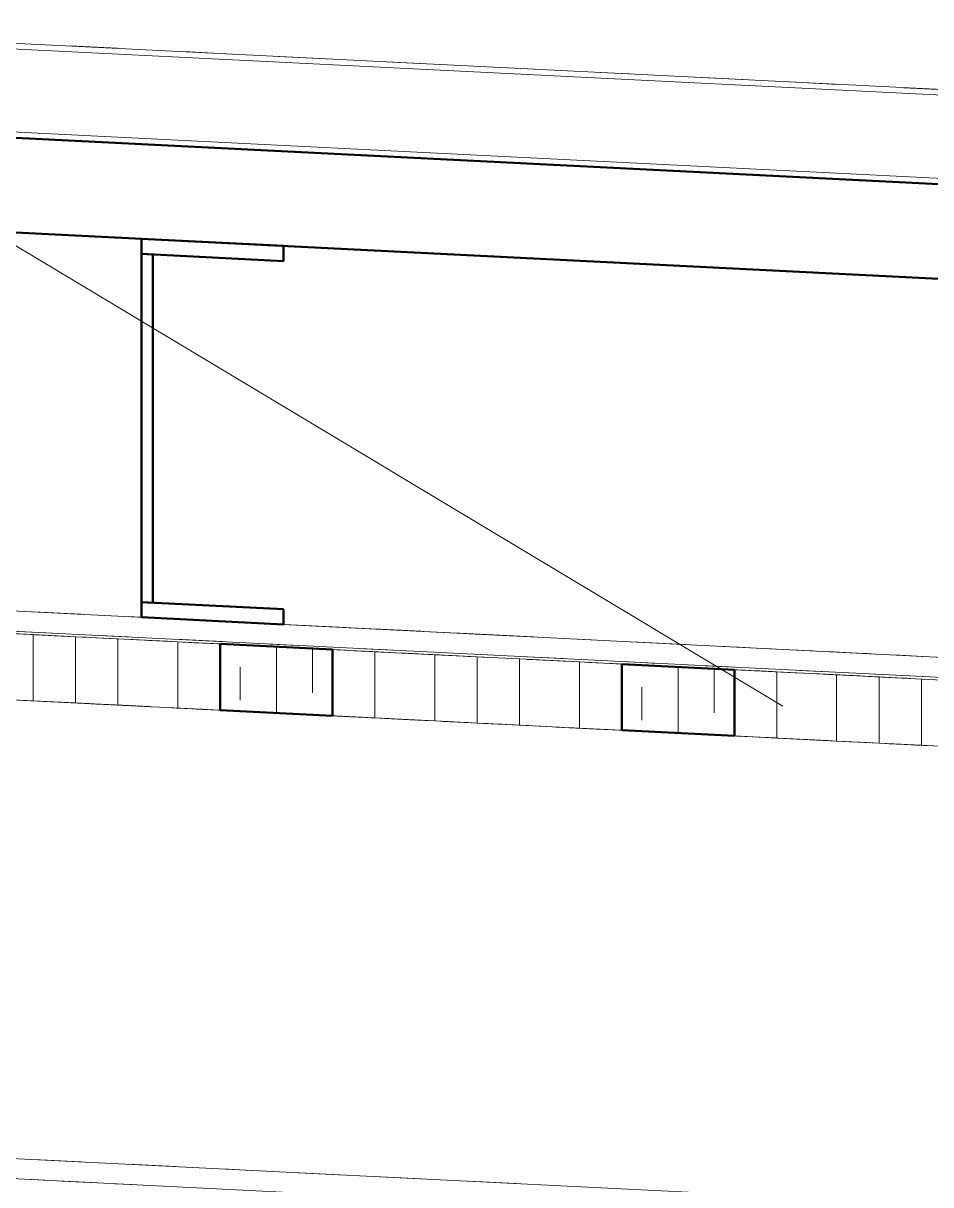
# Model space of a CAD drawing. Header units: metres. Extents: x 10 to 831, y 10 to 584.
# Drawn here: x 174.93 to 198.91, y 450.61 to 481.29 of the extents above; entities that cross this region are included whole.
import ezdxf

# ---------------------------------------------------------------- set-up
doc = ezdxf.new("R2010")
doc.units = ezdxf.units.M
for name, color, linetype, lineweight in [('CUT', 7, 'Continuous', 50), ('TXT', 7, 'Continuous', 18), ('VIS', 8, 'Continuous', 13)]:
    doc.layers.add(name, color=color, linetype=linetype, lineweight=lineweight)

msp = doc.modelspace()

# ---------------------------------------------------------------- linework, layer by layer
at = {"layer": 'CUT'}
for p, q in [((315, 471.252), (165, 478.752)), ((165, 476.252), (315, 468.752)), ((181.8, 475.413), (178.05, 475.6)), ((178.05, 475.6), (178.05, 475.2)), ((181.8, 475.013), (181.8, 475.413)), ((178.35, 475.185), (178.05, 475.2)), ((178.05, 475.2), (178.05, 466)), ((178.05, 475.2), (181.8, 475.013)), ((178.35, 465.985), (178.35, 475.185)), ((181.8, 465.812), (178.05, 466)), ((178.05, 466), (178.05, 465.6)), ((178.05, 466), (178.35, 465.985)), ((178.05, 465.6), (181.8, 465.413)), ((181.8, 465.413), (181.8, 465.812)), ((180.129, 463.146), (180.129, 464.896)), ((180.129, 464.896), (183.101, 464.748)), ((183.101, 464.748), (183.101, 462.998)), ((190.744, 462.615), (190.744, 464.365)), ((190.744, 464.365), (193.717, 464.216)), ((193.717, 464.216), (193.717, 462.466)), ((183.101, 462.998), (180.129, 463.146)), ((193.717, 462.466), (190.744, 462.615))]:
    msp.add_line(p, q, dxfattribs=at)
at = {"layer": 'TXT'}
msp.add_line((195, 463.252), (165, 481.252), dxfattribs=at)
at = {"layer": 'VIS'}
for p, q in [((161.15, 481.295), (318.85, 473.41)), ((315.846, 473.71), (164.905, 481.257)), ((176.169, 480.694), (177.421, 480.632)), ((179.173, 480.544), (180.424, 480.481)), ((181.676, 480.418), (182.927, 480.356)), ((184.68, 480.269), (185.931, 480.206)), ((187.183, 480.144), (188.434, 480.081)), ((190.187, 479.993), (190.938, 479.956)), ((192.69, 479.868), (193.941, 479.806)), ((195.193, 479.743), (196.445, 479.68)), ((198.197, 479.592), (199.448, 479.53)), ((318.85, 471.21), (161.15, 479.095)), ((315, 471.252), (165, 478.752)), ((315, 471.252), (165, 478.752)), ((315, 471.252), (165, 478.752)), ((176.169, 478.194), (176.92, 478.156)), ((178.672, 478.069), (179.924, 478.006)), ((181.676, 477.918), (182.427, 477.881)), ((184.179, 477.793), (184.93, 477.756)), ((186.682, 477.668), (187.934, 477.606)), ((189.686, 477.518), (190.437, 477.481)), ((192.189, 477.393), (192.94, 477.356)), ((194.692, 477.268), (195.444, 477.231)), ((197.696, 477.118), (198.447, 477.08)), ((165, 476.252), (314.75, 468.765)), ((165, 476.252), (315, 468.752)), ((315, 468.752), (165, 476.252)), ((168.428, 476.081), (175.174, 475.744)), ((173.55, 475.825), (175.3, 475.738)), ((174.05, 475.8), (175.3, 475.738)), ((175.099, 475.748), (175.849, 475.71)), ((175.34, 475.736), (175.59, 475.723)), ((176.002, 475.702), (176.752, 475.665)), ((176.599, 475.673), (176.849, 475.66)), ((176.839, 475.66), (177.089, 475.648)), ((177.05, 475.65), (178.3, 475.587)), ((177.05, 475.65), (178.3, 475.587)), ((177.599, 475.623), (177.849, 475.61)), ((178.001, 475.603), (178.751, 475.565)), ((179.657, 475.519), (178.05, 475.6)), ((178.05, 475.2), (178.05, 475.6)), ((178.05, 475.6), (178.05, 475.6)), ((181.8, 475.413), (178.05, 475.6)), ((178.05, 475.2), (178.05, 475.6)), ((179.05, 475.55), (178.8, 475.562)), ((178.837, 475.561), (179.087, 475.548)), ((179.099, 475.548), (179.35, 475.535)), ((180.001, 475.502), (180.251, 475.49)), ((180.1, 475.498), (180.35, 475.485)), ((180.336, 475.486), (180.585, 475.473)), ((180.55, 475.475), (181.3, 475.438)), ((181.6, 475.423), (181.85, 475.41)), ((181.8, 475.413), (181.8, 475.413)), ((181.8, 475.013), (181.8, 475.413)), ((182.001, 475.403), (182.25, 475.39)), ((182.6, 475.373), (182.851, 475.36)), ((183.42, 475.332), (189.167, 475.044)), ((178.05, 475.2), (178.05, 475.2)), ((178.05, 475.2), (181.8, 475.013)), ((178.35, 475.185), (178.05, 475.2)), ((178.05, 466), (178.05, 475.2)), ((178.05, 475.2), (178.05, 475.2)), ((178.35, 475.185), (178.05, 475.2)), ((178.05, 466), (178.05, 475.2)), ((181.8, 475.013), (178.05, 475.2)), ((178.35, 475.185), (178.35, 475.185)), ((178.35, 465.985), (178.35, 475.185)), ((178.35, 465.985), (178.35, 475.185)), ((181.8, 475.013), (181.8, 475.212)), ((183.55, 475.325), (184.8, 475.263)), ((183.6, 475.322), (184.351, 475.285)), ((183.833, 475.311), (184.082, 475.298)), ((184, 475.303), (184.25, 475.29)), ((185.101, 475.248), (185.351, 475.235)), ((185.5, 475.227), (185.75, 475.215)), ((185.831, 475.211), (186.081, 475.198)), ((186.101, 475.197), (186.351, 475.185)), ((186.55, 475.175), (187.8, 475.113)), ((187.499, 475.128), (187.749, 475.115)), ((187.601, 475.122), (187.851, 475.11)), ((188.999, 475.053), (189.25, 475.04)), ((181.8, 475.013), (181.8, 475.013)), ((190.05, 475), (191.3, 474.938)), ((190.102, 474.998), (190.352, 474.985)), ((191.102, 474.947), (191.352, 474.935)), ((192.602, 474.872), (192.852, 474.86)), ((193.55, 474.825), (194.8, 474.763)), ((193.602, 474.822), (193.853, 474.81)), ((194.082, 474.798), (193.841, 474.811)), ((195.103, 474.748), (195.353, 474.735)), ((195.414, 474.732), (198.162, 474.594)), ((196.007, 474.702), (195.766, 474.714)), ((196.103, 474.697), (196.353, 474.685)), ((197.103, 474.648), (197.353, 474.635)), ((197.931, 474.606), (197.691, 474.618)), ((30, 473.002), (450, 452.002)), ((450, 451.467), (30, 472.467)), ((175.144, 465.745), (173.584, 465.823)), ((178.05, 466), (178.05, 466)), ((178.05, 466), (178.35, 465.985)), ((181.8, 465.812), (178.05, 466)), ((178.05, 465.6), (178.05, 466)), ((178.05, 466), (178.05, 466)), ((181.8, 465.812), (178.05, 466)), ((178.05, 465.6), (178.05, 466)), ((178.35, 465.985), (178.05, 466)), ((178.35, 465.985), (178.35, 465.985)), ((176.525, 465.676), (175.144, 465.745)), ((176.448, 465.68), (175.199, 465.743)), ((178.947, 465.555), (177.698, 465.618)), ((178.05, 465.6), (178.05, 465.6)), ((178.05, 465.6), (180.996, 465.452)), ((181.8, 465.413), (178.05, 465.6)), ((181.8, 465.812), (181.8, 465.812)), ((181.8, 465.413), (181.8, 465.812)), ((173.605, 465.222), (175.188, 465.143)), ((174.45, 465.245), (175.699, 465.183)), ((180.946, 465.455), (180.197, 465.493)), ((183.891, 465.308), (180.899, 465.457)), ((181.8, 465.413), (181.8, 465.413)), ((183.445, 465.33), (182.196, 465.393)), ((188.148, 465.095), (183.891, 465.308)), ((185.444, 465.231), (184.195, 465.293)), ((175.5, 465.127), (174.75, 465.165)), ((175.5, 465.127), (174.75, 465.165)), ((176.308, 465.087), (174.956, 465.154)), ((175.188, 465.143), (176.308, 465.087)), ((175.188, 463.393), (175.188, 465.143)), ((175.227, 465.141), (176.308, 465.087)), ((175.227, 465.141), (176.308, 465.087)), ((175.227, 465.141), (176.308, 465.087)), ((175.227, 465.141), (176.308, 465.087)), ((175.227, 465.141), (176.308, 465.087)), ((175.227, 465.141), (176.308, 465.087)), ((176.308, 465.087), (175.748, 465.115)), ((176.308, 465.087), (175.748, 465.115)), ((176.308, 465.087), (175.748, 465.115)), ((176.308, 465.087), (175.748, 465.115)), ((176.308, 465.087), (175.748, 465.115)), ((176.308, 465.087), (175.748, 465.115)), ((176.011, 465.102), (175.76, 465.115)), ((175.934, 465.106), (176.308, 465.087)), ((175.934, 465.106), (176.308, 465.087)), ((175.934, 465.106), (176.308, 465.087)), ((175.934, 465.106), (176.308, 465.087)), ((175.934, 465.106), (176.308, 465.087)), ((175.934, 465.106), (176.308, 465.087)), ((176.308, 465.087), (177.427, 465.031)), ((176.308, 465.087), (176.578, 465.073)), ((176.308, 465.087), (176.494, 465.078)), ((176.308, 465.087), (176.578, 465.073)), ((176.308, 465.087), (176.494, 465.078)), ((176.308, 465.087), (176.578, 465.073)), ((176.308, 465.087), (176.494, 465.078)), ((176.308, 465.087), (176.578, 465.073)), ((176.308, 465.087), (176.494, 465.078)), ((176.308, 465.087), (176.578, 465.073)), ((176.308, 465.087), (176.494, 465.078)), ((176.308, 465.087), (176.578, 465.073)), ((176.308, 465.087), (176.494, 465.078)), ((176.308, 465.087), (177.033, 465.051)), ((176.308, 465.087), (177.033, 465.051)), ((176.308, 465.087), (177.033, 465.051)), ((176.308, 465.087), (177.033, 465.051)), ((176.308, 465.087), (177.033, 465.051)), ((176.308, 465.087), (177.033, 465.051)), ((176.308, 465.087), (177.571, 465.024)), ((176.308, 463.337), (176.308, 465.087)), ((176.948, 465.12), (177.698, 465.082)), ((177.427, 465.031), (179.01, 464.952)), ((177.427, 463.281), (177.427, 465.031)), ((179.01, 464.952), (177.659, 465.019)), ((178.469, 464.979), (177.659, 465.019)), ((178.469, 464.979), (177.659, 465.019)), ((178.469, 464.979), (177.659, 465.019)), ((178.469, 464.979), (177.659, 465.019)), ((178.469, 464.979), (177.659, 465.019)), ((177.929, 465.006), (178.739, 464.966)), ((177.929, 465.006), (178.739, 464.966)), ((177.929, 465.006), (178.739, 464.966)), ((177.929, 465.006), (178.739, 464.966)), ((177.929, 465.006), (178.739, 464.966)), ((177.929, 465.006), (178.739, 464.966)), ((178.242, 464.99), (178.484, 464.978)), ((178.242, 464.99), (178.484, 464.978)), ((178.242, 464.99), (178.484, 464.978)), ((178.242, 464.99), (178.484, 464.978)), ((178.242, 464.99), (178.484, 464.978)), ((178.242, 464.99), (178.484, 464.978)), ((179, 464.952), (178.25, 464.99)), ((179, 464.952), (178.25, 464.99)), ((178.947, 465.02), (180.197, 464.957)), ((179.01, 464.952), (179.01, 464.952)), ((179.01, 464.952), (180.129, 464.896)), ((179.444, 464.93), (179.01, 464.952)), ((179.01, 463.202), (179.01, 464.952)), ((179.444, 464.93), (179.227, 464.941)), ((179.444, 464.93), (179.227, 464.941)), ((179.444, 464.93), (179.227, 464.941)), ((179.444, 464.93), (179.227, 464.941)), ((179.444, 464.93), (179.227, 464.941)), ((179.444, 464.93), (179.227, 464.941)), ((179.444, 464.93), (179.227, 464.941)), ((179.444, 464.93), (179.227, 464.941)), ((179.444, 464.93), (179.227, 464.941)), ((179.504, 464.928), (179.257, 464.94)), ((179.34, 464.935), (180.604, 464.873)), ((179.444, 464.93), (179.661, 464.92)), ((179.444, 464.93), (179.661, 464.92)), ((179.693, 464.918), (180.418, 464.881)), ((179.693, 464.918), (180.418, 464.881)), ((179.693, 464.918), (180.418, 464.881)), ((179.693, 464.918), (180.418, 464.881)), ((179.693, 464.918), (180.418, 464.881)), ((179.693, 464.918), (180.418, 464.881)), ((180.052, 464.9), (179.791, 464.913)), ((180.129, 464.896), (183.101, 464.748)), ((180.129, 463.146), (180.129, 464.896)), ((181.446, 464.895), (182.196, 464.858)), ((188.413, 465.082), (186.296, 465.188)), ((187.943, 465.106), (186.694, 465.168)), ((189.942, 465.005), (189.193, 465.043)), ((191.708, 464.917), (191.002, 464.952)), ((192.441, 464.88), (191.692, 464.918)), ((180.129, 463.73), (180.129, 464.605)), ((180.129, 463.73), (180.129, 464.605)), ((180.129, 463.73), (180.129, 464.605)), ((180.129, 463.73), (180.129, 464.605)), ((180.129, 463.73), (180.129, 464.605)), ((180.129, 463.73), (180.129, 464.605)), ((180.493, 464.878), (180.246, 464.89)), ((180.747, 464.865), (180.53, 464.876)), ((180.747, 464.865), (180.53, 464.876)), ((180.747, 464.865), (180.53, 464.876)), ((180.747, 464.865), (180.53, 464.876)), ((180.747, 464.865), (180.53, 464.876)), ((180.747, 464.865), (180.53, 464.876)), ((180.747, 464.865), (180.53, 464.876)), ((180.747, 464.865), (180.53, 464.876)), ((180.747, 464.865), (180.53, 464.876)), ((180.747, 464.865), (180.53, 464.876)), ((180.747, 464.865), (180.964, 464.855)), ((180.747, 464.865), (180.964, 464.855)), ((181.095, 464.848), (180.833, 464.861)), ((181.137, 464.846), (180.899, 464.858)), ((181.137, 464.846), (180.899, 464.858)), ((181.137, 464.846), (180.899, 464.858)), ((181.137, 464.846), (180.899, 464.858)), ((181.137, 464.846), (180.899, 464.858)), ((181.615, 464.822), (180.899, 464.858)), ((181.137, 464.846), (181.376, 464.833)), ((181.137, 464.846), (181.376, 464.833)), ((181.137, 464.846), (181.376, 464.833)), ((181.137, 464.846), (181.376, 464.833)), ((181.137, 464.846), (181.376, 464.833)), ((181.137, 464.846), (181.376, 464.833)), ((182, 464.803), (181.25, 464.84)), ((181.615, 464.822), (181.398, 464.832)), ((181.615, 463.072), (181.615, 464.822)), ((181.977, 464.803), (181.73, 464.816)), ((182, 464.803), (181.75, 464.815)), ((182.571, 464.774), (182.332, 464.786)), ((182.373, 464.784), (183.132, 464.746)), ((182.657, 464.769), (182.397, 464.783)), ((182.571, 464.774), (183.296, 464.737)), ((182.571, 463.607), (182.571, 464.774)), ((183.054, 464.75), (183.296, 464.737)), ((183.054, 464.75), (183.296, 464.737)), ((183.054, 464.75), (183.296, 464.737)), ((183.054, 464.75), (183.296, 464.737)), ((183.054, 464.75), (183.296, 464.737)), ((183.101, 464.748), (184.221, 464.692)), ((183.101, 462.998), (183.101, 464.748)), ((183.461, 464.73), (183.214, 464.742)), ((183.699, 464.717), (183.439, 464.731)), ((183.847, 464.71), (183.661, 464.719)), ((183.847, 464.71), (183.661, 464.719)), ((183.847, 464.71), (183.661, 464.719)), ((183.847, 464.71), (183.661, 464.719)), ((183.847, 464.71), (183.661, 464.719)), ((183.847, 464.71), (183.661, 464.719)), ((183.773, 464.714), (184.109, 464.697)), ((183.773, 464.714), (184.109, 464.697)), ((183.773, 464.714), (184.109, 464.697)), ((183.773, 464.714), (184.109, 464.697)), ((183.773, 464.714), (184.109, 464.697)), ((183.773, 464.714), (184.109, 464.697)), ((183.847, 464.71), (184.034, 464.701)), ((183.847, 464.71), (184.034, 464.701)), ((183.847, 464.71), (184.034, 464.701)), ((183.847, 464.71), (184.034, 464.701)), ((183.847, 464.71), (184.034, 464.701)), ((183.847, 464.71), (184.034, 464.701)), ((183.945, 464.77), (184.695, 464.733)), ((184.022, 464.702), (184.747, 464.665)), ((184.022, 464.702), (184.747, 464.665)), ((184.022, 464.702), (184.747, 464.665)), ((184.022, 464.702), (184.747, 464.665)), ((184.022, 464.702), (184.747, 464.665)), ((184.022, 464.702), (184.747, 464.665)), ((184.945, 464.656), (184.203, 464.692)), ((184.221, 464.692), (185.804, 464.613)), ((184.221, 464.692), (184.221, 464.692)), ((184.221, 462.942), (184.221, 464.692)), ((184.221, 462.942), (184.221, 464.692)), ((184.749, 464.665), (184.484, 464.678)), ((184.749, 464.665), (184.484, 464.678)), ((184.749, 464.665), (184.484, 464.678)), ((184.749, 464.665), (184.484, 464.678)), ((184.749, 464.665), (184.484, 464.678)), ((184.749, 464.665), (184.484, 464.678)), ((184.749, 464.665), (185.012, 464.652)), ((184.749, 464.665), (185.012, 464.652)), ((184.749, 464.665), (185.012, 464.652)), ((184.749, 464.665), (185.012, 464.652)), ((184.749, 464.665), (185.012, 464.652)), ((184.749, 464.665), (185.012, 464.652)), ((185.5, 464.628), (184.75, 464.665)), ((184.901, 464.658), (185.659, 464.62)), ((185.5, 464.628), (185.25, 464.64)), ((186.923, 464.557), (185.572, 464.624)), ((185.934, 464.606), (185.686, 464.618)), ((185.804, 464.613), (186.923, 464.557)), ((185.804, 462.863), (185.804, 464.613)), ((185.944, 464.67), (187.193, 464.608)), ((185.956, 464.605), (186.197, 464.592)), ((185.956, 464.605), (186.197, 464.592)), ((185.956, 464.605), (186.197, 464.592)), ((185.956, 464.605), (186.197, 464.592)), ((185.956, 464.605), (186.197, 464.592)), ((185.956, 464.605), (186.197, 464.592)), ((193.601, 464.822), (193.36, 464.834)), ((194.44, 464.78), (193.691, 464.818)), ((194.813, 464.762), (194.571, 464.774)), ((195.526, 464.726), (195.285, 464.738)), ((195.78, 464.714), (195.539, 464.726)), ((197.439, 464.63), (196.19, 464.693)), ((197.231, 464.641), (196.99, 464.653)), ((197.45, 464.63), (197.21, 464.642)), ((198.682, 464.568), (197.957, 464.605)), ((180.66, 464.286), (180.66, 463.411)), ((182.571, 463.607), (182.571, 464.482)), ((182.571, 463.607), (182.571, 464.482)), ((182.571, 463.607), (182.571, 464.482)), ((182.571, 463.607), (182.571, 464.482)), ((182.571, 463.607), (182.571, 464.482)), ((186.923, 464.557), (186.363, 464.584)), ((186.923, 464.557), (186.363, 464.584)), ((186.923, 464.557), (186.363, 464.584)), ((186.923, 464.557), (186.363, 464.584)), ((186.923, 464.557), (186.363, 464.584)), ((186.923, 464.557), (186.363, 464.584)), ((186.55, 464.575), (186.923, 464.557)), ((186.55, 464.575), (186.923, 464.557)), ((186.55, 464.575), (186.923, 464.557)), ((186.55, 464.575), (186.923, 464.557)), ((186.55, 464.575), (186.923, 464.557)), ((186.55, 464.575), (186.923, 464.557)), ((186.923, 464.557), (186.676, 464.568)), ((186.923, 464.557), (188.042, 464.5)), ((186.923, 464.557), (187.193, 464.543)), ((186.923, 464.557), (187.109, 464.547)), ((186.923, 464.557), (187.193, 464.543)), ((186.923, 464.557), (187.109, 464.547)), ((186.923, 464.557), (187.193, 464.543)), ((186.923, 464.557), (187.109, 464.547)), ((186.923, 464.557), (187.193, 464.543)), ((186.923, 464.557), (187.109, 464.547)), ((186.923, 464.557), (187.193, 464.543)), ((186.923, 464.557), (187.109, 464.547)), ((186.923, 464.557), (187.193, 464.543)), ((186.923, 464.557), (187.109, 464.547)), ((186.923, 464.557), (187.648, 464.52)), ((186.923, 464.557), (187.648, 464.52)), ((186.923, 464.557), (187.648, 464.52)), ((186.923, 464.557), (187.648, 464.52)), ((186.923, 464.557), (187.648, 464.52)), ((186.923, 464.557), (187.648, 464.52)), ((186.923, 462.807), (186.923, 464.557)), ((188.042, 464.5), (189.625, 464.421)), ((188.042, 462.75), (188.042, 464.5)), ((188.5, 464.478), (188.25, 464.49)), ((188.5, 464.478), (188.25, 464.49)), ((189.625, 464.421), (188.274, 464.489)), ((189.085, 464.448), (188.274, 464.489)), ((189.085, 464.448), (188.274, 464.489)), ((189.085, 464.448), (188.274, 464.489)), ((189.085, 464.448), (188.274, 464.489)), ((189.085, 464.448), (188.274, 464.489)), ((189.085, 464.448), (188.274, 464.489)), ((188.443, 464.546), (189.193, 464.508)), ((188.544, 464.476), (189.355, 464.434)), ((188.544, 464.476), (189.355, 464.434)), ((188.544, 464.476), (189.355, 464.434)), ((188.544, 464.476), (189.355, 464.434)), ((188.544, 464.476), (189.355, 464.434)), ((188.544, 464.476), (189.355, 464.434)), ((188.857, 464.459), (189.099, 464.447)), ((188.857, 464.459), (189.099, 464.447)), ((188.857, 464.459), (189.099, 464.447)), ((188.857, 464.459), (189.099, 464.447)), ((188.857, 464.459), (189.099, 464.447)), ((188.857, 464.459), (189.099, 464.447)), ((189.625, 464.421), (189.625, 464.421)), ((189.625, 464.421), (190.744, 464.365)), ((190.059, 464.399), (189.625, 464.421)), ((189.625, 462.671), (189.625, 464.421)), ((190.059, 464.399), (189.842, 464.411)), ((190.059, 464.399), (189.842, 464.411)), ((190.059, 464.399), (189.842, 464.411)), ((190.059, 464.399), (189.842, 464.411)), ((190.059, 464.399), (189.842, 464.411)), ((190.059, 464.399), (189.842, 464.411)), ((190.059, 464.399), (189.842, 464.411)), ((190.059, 464.399), (189.842, 464.411)), ((190.059, 464.399), (189.842, 464.411)), ((190.12, 464.397), (189.873, 464.409)), ((190.059, 464.399), (190.276, 464.389)), ((190.059, 464.399), (190.276, 464.389)), ((190.308, 464.387), (191.033, 464.351)), ((190.308, 464.387), (191.033, 464.351)), ((190.308, 464.387), (191.033, 464.351)), ((190.308, 464.387), (191.033, 464.351)), ((190.308, 464.387), (191.033, 464.351)), ((190.308, 464.387), (191.033, 464.351)), ((191.362, 464.334), (190.711, 464.367)), ((191.362, 464.334), (190.711, 464.367)), ((191.362, 464.334), (190.711, 464.367)), ((191.362, 464.334), (190.711, 464.367)), ((191.362, 464.334), (190.711, 464.367)), ((191.362, 464.334), (190.711, 464.367)), ((191.362, 464.334), (190.711, 464.367)), ((191.362, 464.334), (190.711, 464.367)), ((191.362, 464.334), (190.711, 464.367)), ((191.362, 464.334), (190.711, 464.367)), ((190.744, 464.365), (193.717, 464.216)), ((190.744, 462.615), (190.744, 464.365)), ((191.03, 464.351), (190.78, 464.364)), ((191.109, 464.347), (190.861, 464.36)), ((190.928, 464.356), (191.579, 464.324)), ((190.928, 464.356), (191.579, 464.324)), ((190.942, 464.421), (191.692, 464.383)), ((191.199, 464.342), (190.972, 464.354)), ((191.339, 464.336), (191.042, 464.351)), ((191.339, 464.336), (191.042, 464.351)), ((191.339, 464.336), (191.042, 464.351)), ((191.339, 464.336), (191.042, 464.351)), ((191.339, 464.336), (191.636, 464.321)), ((191.753, 464.315), (191.514, 464.327)), ((191.753, 464.315), (191.514, 464.327)), ((191.753, 464.315), (191.514, 464.327)), ((191.753, 464.315), (191.514, 464.327)), ((191.753, 464.315), (191.514, 464.327)), ((192.231, 464.291), (191.514, 464.327)), ((192, 464.303), (191.75, 464.315)), ((192, 464.303), (191.75, 464.315)), ((191.753, 464.315), (191.992, 464.303)), ((191.753, 464.315), (191.992, 464.303)), ((191.753, 464.315), (191.992, 464.303)), ((191.753, 464.315), (191.992, 464.303)), ((191.753, 464.315), (191.992, 464.303)), ((191.753, 464.315), (191.992, 464.303)), ((192.231, 464.291), (192.013, 464.302)), ((193.968, 464.204), (192.231, 464.291)), ((192.231, 462.541), (192.231, 464.291)), ((192.941, 464.321), (193.691, 464.283)), ((199.439, 464.53), (198.688, 464.568)), ((190.744, 463.199), (190.744, 464.073)), ((190.744, 463.199), (190.744, 464.073)), ((190.744, 463.199), (190.744, 464.073)), ((190.744, 463.199), (190.744, 464.073)), ((190.744, 463.199), (190.744, 464.073)), ((190.744, 463.199), (190.744, 464.073)), ((193.472, 464.229), (192.79, 464.263)), ((193.186, 464.243), (192.947, 464.255)), ((193.461, 464.229), (193.186, 464.243)), ((193.186, 464.243), (193.428, 464.231)), ((193.461, 464.229), (193.186, 464.243)), ((193.186, 463.077), (193.186, 464.243)), ((193.534, 464.226), (193.316, 464.236)), ((193.534, 464.226), (193.316, 464.236)), ((193.534, 464.226), (193.316, 464.236)), ((193.461, 464.229), (193.323, 464.236)), ((193.461, 464.229), (193.323, 464.236)), ((193.461, 464.229), (193.323, 464.236)), ((193.461, 464.229), (193.323, 464.236)), ((193.461, 464.229), (193.323, 464.236)), ((193.461, 464.229), (193.323, 464.236)), ((193.461, 464.229), (193.323, 464.236)), ((193.461, 464.229), (193.323, 464.236)), ((193.461, 464.229), (193.323, 464.236)), ((193.582, 464.224), (193.334, 464.236)), ((193.461, 464.229), (193.598, 464.222)), ((193.534, 464.226), (193.75, 464.215)), ((193.534, 464.226), (193.75, 464.215)), ((193.534, 464.226), (193.75, 464.215)), ((193.534, 464.226), (193.75, 464.215)), ((193.534, 464.226), (193.75, 464.215)), ((193.534, 464.226), (193.75, 464.215)), ((193.534, 464.226), (193.75, 464.215)), ((193.534, 464.226), (193.75, 464.215)), ((193.717, 464.216), (194.836, 464.161)), ((193.717, 462.466), (193.717, 464.216)), ((195.5, 464.127), (193.75, 464.215)), ((194.011, 464.202), (193.873, 464.209)), ((194.011, 464.202), (193.873, 464.209)), ((194.011, 464.202), (193.873, 464.209)), ((194.011, 464.202), (193.873, 464.209)), ((194.011, 464.202), (193.873, 464.209)), ((194.011, 464.202), (193.873, 464.209)), ((194.011, 464.202), (193.873, 464.209)), ((194.011, 464.202), (193.873, 464.209)), ((194.011, 464.202), (193.873, 464.209)), ((194.011, 464.202), (193.873, 464.209)), ((194.011, 464.202), (193.873, 464.209)), ((194.011, 464.202), (194.148, 464.195)), ((194.382, 464.183), (194.154, 464.195)), ((195.5, 464.127), (194.25, 464.19)), ((194.571, 464.174), (194.323, 464.187)), ((194.612, 464.172), (194.5, 464.178)), ((194.612, 464.172), (194.724, 464.167)), ((194.612, 464.172), (194.724, 464.167)), ((194.612, 464.172), (194.724, 464.167)), ((194.612, 464.172), (194.724, 464.167)), ((194.612, 464.172), (194.724, 464.167)), ((194.612, 464.172), (194.724, 464.167)), ((194.836, 464.161), (194.619, 464.172)), ((194.637, 464.171), (195.362, 464.135)), ((194.637, 464.171), (195.362, 464.135)), ((194.637, 464.171), (195.362, 464.135)), ((194.637, 464.171), (195.362, 464.135)), ((194.637, 464.171), (195.362, 464.135)), ((194.637, 464.171), (195.362, 464.135)), ((194.836, 464.161), (194.698, 464.168)), ((194.836, 464.161), (196.419, 464.082)), ((194.836, 464.161), (194.836, 464.161)), ((194.836, 462.411), (194.836, 464.161)), ((194.836, 462.411), (194.836, 464.161)), ((195.56, 464.125), (195.313, 464.137)), ((195.44, 464.195), (196.189, 464.158)), ((197.038, 464.05), (195.786, 464.113)), ((197.538, 464.026), (196.187, 464.093)), ((196.998, 464.053), (196.187, 464.093)), ((196.998, 464.053), (196.187, 464.093)), ((196.998, 464.053), (196.187, 464.093)), ((196.998, 464.053), (196.187, 464.093)), ((196.998, 464.053), (196.187, 464.093)), ((196.998, 464.053), (196.187, 464.093)), ((196.419, 464.082), (197.538, 464.026)), ((196.419, 462.332), (196.419, 464.082)), ((196.457, 464.08), (197.268, 464.039)), ((196.457, 464.08), (197.268, 464.039)), ((196.457, 464.08), (197.268, 464.039)), ((196.457, 464.08), (197.268, 464.039)), ((196.457, 464.08), (197.268, 464.039)), ((196.457, 464.08), (197.268, 464.039)), ((196.571, 464.074), (196.813, 464.062)), ((196.571, 464.074), (196.813, 464.062)), ((196.571, 464.074), (196.813, 464.062)), ((196.571, 464.074), (196.813, 464.062)), ((196.571, 464.074), (196.813, 464.062)), ((196.571, 464.074), (196.813, 464.062)), ((198.5, 463.978), (197.25, 464.04)), ((198.5, 463.978), (197.25, 464.04)), ((197.439, 464.096), (198.688, 464.033)), ((197.538, 464.026), (198.658, 463.97)), ((197.538, 462.276), (197.538, 464.026)), ((198.284, 463.989), (198.098, 463.998)), ((198.284, 463.989), (198.098, 463.998)), ((198.284, 463.989), (198.098, 463.998)), ((198.284, 463.989), (198.098, 463.998)), ((198.284, 463.989), (198.098, 463.998)), ((198.284, 463.989), (198.098, 463.998)), ((198.284, 463.989), (198.471, 463.979)), ((198.284, 463.989), (198.471, 463.979)), ((198.284, 463.989), (198.471, 463.979)), ((198.284, 463.989), (198.471, 463.979)), ((198.284, 463.989), (198.471, 463.979)), ((198.284, 463.989), (198.471, 463.979)), ((191.275, 463.755), (191.275, 462.88)), ((193.186, 463.077), (193.186, 463.952)), ((193.186, 463.077), (193.186, 463.952)), ((193.186, 463.077), (193.186, 463.952)), ((193.186, 463.077), (193.186, 463.952)), ((193.186, 463.077), (193.186, 463.952)), ((198.658, 463.97), (199.977, 463.904)), ((198.658, 462.22), (198.658, 463.97)), ((175.188, 463.393), (173.605, 463.472)), ((174.784, 463.413), (175.026, 463.401)), ((174.936, 463.406), (175.68, 463.368)), ((174.986, 463.403), (175.734, 463.366)), ((176.308, 463.337), (175.188, 463.393)), ((175.464, 463.38), (176.211, 463.342)), ((176, 463.353), (177.25, 463.29)), ((176, 463.353), (177.25, 463.29)), ((176.24, 463.341), (176.483, 463.328)), ((176.308, 463.337), (177.659, 463.269)), ((177.427, 463.281), (176.308, 463.337)), ((176.424, 463.332), (176.672, 463.319)), ((176.483, 463.328), (177.232, 463.291)), ((177.388, 463.283), (176.578, 463.323)), ((177.388, 463.283), (176.578, 463.323)), ((177.388, 463.283), (176.578, 463.323)), ((177.388, 463.283), (176.578, 463.323)), ((177.388, 463.283), (176.578, 463.323)), ((177.388, 463.283), (176.578, 463.323)), ((176.848, 463.31), (177.659, 463.269)), ((176.848, 463.31), (177.659, 463.269)), ((176.848, 463.31), (177.659, 463.269)), ((176.848, 463.31), (177.659, 463.269)), ((176.848, 463.31), (177.659, 463.269)), ((177.012, 463.302), (178.264, 463.24)), ((177.275, 463.289), (177.516, 463.276)), ((177.275, 463.289), (177.516, 463.276)), ((177.275, 463.289), (177.516, 463.276)), ((177.275, 463.289), (177.516, 463.276)), ((177.275, 463.289), (177.516, 463.276)), ((177.275, 463.289), (177.516, 463.276)), ((177.415, 463.281), (177.663, 463.269)), ((178.482, 463.228), (177.427, 463.281)), ((178.329, 463.236), (177.571, 463.274)), ((177.697, 463.267), (177.94, 463.255)), ((177.953, 463.255), (178.202, 463.243)), ((178.407, 463.232), (178.655, 463.22)), ((178.668, 463.219), (179.396, 463.183)), ((178.725, 463.216), (179.451, 463.18)), ((178.725, 463.216), (179.451, 463.18)), ((178.725, 463.216), (179.451, 463.18)), ((178.725, 463.216), (179.451, 463.18)), ((178.725, 463.216), (179.451, 463.18)), ((178.725, 463.216), (179.451, 463.18)), ((178.978, 463.204), (179.228, 463.191)), ((180.129, 463.146), (179.01, 463.202)), ((179.01, 463.202), (179.01, 463.202)), ((179.234, 463.191), (179.345, 463.185)), ((179.234, 463.191), (179.345, 463.185)), ((179.234, 463.191), (179.345, 463.185)), ((179.234, 463.191), (179.345, 463.185)), ((179.234, 463.191), (179.345, 463.185)), ((179.234, 463.191), (179.345, 463.185)), ((179.234, 463.191), (179.345, 463.185)), ((179.398, 463.183), (179.646, 463.17)), ((179.5, 463.178), (180.25, 463.14)), ((179.5, 463.178), (180.25, 463.14)), ((179.531, 463.176), (179.791, 463.163)), ((179.878, 463.159), (179.661, 463.169)), ((179.878, 463.159), (179.661, 463.169)), ((179.681, 463.168), (179.793, 463.163)), ((179.681, 463.168), (179.793, 463.163)), ((179.681, 463.168), (179.793, 463.163)), ((179.681, 463.168), (179.793, 463.163)), ((179.681, 463.168), (179.793, 463.163)), ((179.681, 463.168), (179.793, 463.163)), ((179.681, 463.168), (179.793, 463.163)), ((179.878, 463.159), (180.095, 463.148)), ((179.878, 463.159), (180.095, 463.148)), ((179.878, 463.159), (180.095, 463.148)), ((179.878, 463.159), (180.095, 463.148)), ((179.878, 463.159), (180.095, 463.148)), ((179.878, 463.159), (180.095, 463.148)), ((179.878, 463.159), (180.095, 463.148)), ((179.878, 463.159), (180.095, 463.148)), ((179.878, 463.159), (180.095, 463.148)), ((179.878, 463.159), (180.095, 463.148)), ((179.944, 463.156), (180.69, 463.118)), ((180.351, 463.135), (180.099, 463.148)), ((183.101, 462.998), (180.129, 463.146)), ((180.176, 463.144), (180.418, 463.131)), ((180.176, 463.144), (180.418, 463.131)), ((180.176, 463.144), (180.418, 463.131)), ((180.176, 463.144), (180.418, 463.131)), ((180.176, 463.144), (180.418, 463.131)), ((180.176, 463.144), (180.418, 463.131)), ((180.39, 463.133), (180.638, 463.12)), ((180.476, 463.129), (181.224, 463.091)), ((180.493, 463.128), (180.741, 463.115)), ((180.516, 463.126), (180.767, 463.114)), ((180.584, 463.124), (181.266, 463.089)), ((180.61, 463.122), (180.853, 463.11)), ((180.747, 463.115), (181.615, 463.072)), ((181.137, 463.096), (180.899, 463.108)), ((181.137, 463.096), (180.899, 463.108)), ((181.137, 463.096), (180.899, 463.108)), ((181.137, 463.096), (180.899, 463.108)), ((181.137, 463.096), (180.899, 463.108)), ((181.137, 463.096), (180.899, 463.108)), ((181.181, 463.094), (180.964, 463.104)), ((181.181, 463.094), (180.964, 463.104)), ((181.137, 463.096), (181.376, 463.083)), ((181.137, 463.096), (181.376, 463.083)), ((181.137, 463.096), (181.376, 463.083)), ((181.137, 463.096), (181.376, 463.083)), ((181.137, 463.096), (181.376, 463.083)), ((181.137, 463.096), (181.615, 463.072)), ((181.181, 463.094), (181.398, 463.082)), ((181.181, 463.094), (181.398, 463.082)), ((181.181, 463.094), (181.398, 463.082)), ((181.181, 463.094), (181.398, 463.082)), ((181.181, 463.094), (181.398, 463.082)), ((181.181, 463.094), (181.398, 463.082)), ((181.181, 463.094), (181.398, 463.082)), ((181.181, 463.094), (181.398, 463.082)), ((181.181, 463.094), (181.398, 463.082)), ((181.615, 463.072), (183.101, 462.998)), ((181.912, 463.057), (181.615, 463.072)), ((181.615, 463.072), (183.135, 462.995)), ((181.615, 463.072), (182.332, 463.036)), ((181.78, 463.063), (181.698, 463.067)), ((181.78, 463.063), (181.698, 463.067)), ((181.78, 463.063), (181.698, 463.067)), ((181.78, 463.063), (181.698, 463.067)), ((181.78, 463.063), (181.698, 463.067)), ((181.78, 463.063), (181.863, 463.06)), ((181.78, 463.063), (181.863, 463.06)), ((181.78, 463.063), (181.863, 463.06)), ((181.78, 463.063), (181.863, 463.06)), ((181.78, 463.063), (181.863, 463.06)), ((181.78, 463.063), (181.863, 463.06)), ((181.877, 463.058), (182.125, 463.046)), ((181.912, 463.057), (182.21, 463.042)), ((181.912, 463.057), (182.21, 463.042)), ((181.912, 463.057), (182.21, 463.042)), ((181.912, 463.057), (182.21, 463.042)), ((181.935, 463.056), (182.184, 463.043)), ((182.111, 463.047), (182.028, 463.051)), ((182.111, 463.047), (182.028, 463.051)), ((182.111, 463.047), (182.028, 463.051)), ((182.111, 463.047), (182.028, 463.051)), ((182.111, 463.047), (182.028, 463.051)), ((182.111, 463.047), (182.193, 463.043)), ((182.111, 463.047), (182.193, 463.043)), ((182.111, 463.047), (182.193, 463.043)), ((182.111, 463.047), (182.193, 463.043)), ((182.111, 463.047), (182.193, 463.043)), ((182.111, 463.047), (182.193, 463.043)), ((182.136, 463.046), (182.397, 463.033)), ((182.484, 463.029), (182.267, 463.039)), ((182.484, 463.029), (182.267, 463.039)), ((182.484, 463.029), (182.267, 463.039)), ((182.484, 463.029), (182.267, 463.039)), ((182.484, 463.029), (182.267, 463.039)), ((182.484, 463.029), (182.267, 463.039)), ((182.484, 463.029), (182.267, 463.039)), ((182.484, 463.029), (182.267, 463.039)), ((182.606, 463.022), (182.358, 463.034)), ((182.606, 463.022), (182.358, 463.034)), ((182.606, 463.022), (182.358, 463.034)), ((182.606, 463.022), (182.358, 463.034)), ((182.606, 463.022), (182.358, 463.034)), ((182.403, 463.033), (183.084, 462.999)), ((182.441, 463.03), (182.688, 463.018)), ((182.441, 463.03), (182.688, 463.018)), ((182.441, 463.03), (182.688, 463.018)), ((182.441, 463.03), (182.688, 463.018)), ((182.441, 463.03), (182.688, 463.018)), ((182.441, 463.03), (182.688, 463.018)), ((182.472, 463.029), (182.719, 463.016)), ((182.484, 463.029), (182.701, 463.017)), ((182.484, 463.029), (182.701, 463.017)), ((182.484, 463.029), (182.701, 463.017)), ((182.5, 463.028), (183.75, 462.965)), ((182.5, 463.028), (183.75, 462.965)), ((183.89, 462.958), (182.626, 463.021)), ((182.936, 463.005), (182.854, 463.01)), ((182.936, 463.005), (182.854, 463.01)), ((182.936, 463.005), (182.854, 463.01)), ((182.936, 463.005), (182.854, 463.01)), ((182.936, 463.005), (182.854, 463.01)), ((182.869, 463.009), (183.117, 462.996)), ((182.936, 463.005), (183.019, 463.002)), ((182.936, 463.005), (183.019, 463.002)), ((182.936, 463.005), (183.019, 463.002)), ((182.936, 463.005), (183.019, 463.002)), ((182.936, 463.005), (183.019, 463.002)), ((182.936, 463.005), (183.019, 463.002)), ((182.971, 463.004), (183.719, 462.966)), ((183.02, 463.002), (184.271, 462.939)), ((183.038, 463), (183.281, 462.988)), ((183.054, 463), (183.78, 462.963)), ((183.054, 463), (183.78, 462.963)), ((183.054, 463), (183.78, 462.963)), ((183.054, 463), (183.78, 462.963)), ((183.054, 463), (183.78, 462.963)), ((183.054, 463), (183.78, 462.963)), ((184.221, 462.942), (183.101, 462.998)), ((183.178, 462.994), (183.439, 462.981)), ((183.428, 462.981), (184.175, 462.943)), ((183.786, 462.963), (183.57, 462.974)), ((183.786, 462.963), (183.57, 462.974)), ((183.786, 462.963), (183.57, 462.974)), ((183.786, 462.963), (183.57, 462.974)), ((183.786, 462.963), (183.57, 462.974)), ((183.786, 462.963), (183.57, 462.974)), ((183.786, 462.963), (183.57, 462.974)), ((183.786, 462.963), (183.57, 462.974)), ((183.786, 462.963), (184.003, 462.952)), ((183.786, 462.963), (184.221, 462.942)), ((183.786, 462.963), (184.003, 462.952)), ((183.786, 462.963), (184.003, 462.952)), ((183.956, 462.955), (184.203, 462.942)), ((184.221, 462.942), (185.572, 462.874)), ((185.804, 462.863), (184.221, 462.942)), ((184.221, 462.942), (184.221, 462.942)), ((184.356, 462.934), (184.605, 462.923)), ((184.468, 462.929), (185.217, 462.892)), ((185.301, 462.887), (184.491, 462.928)), ((185.301, 462.887), (184.491, 462.928)), ((185.301, 462.887), (184.491, 462.928)), ((185.301, 462.887), (184.491, 462.928)), ((185.301, 462.887), (184.491, 462.928)), ((185.301, 462.887), (184.491, 462.928)), ((184.495, 462.928), (184.738, 462.915)), ((184.761, 462.914), (185.572, 462.874)), ((184.761, 462.914), (185.572, 462.874)), ((184.761, 462.914), (185.572, 462.874)), ((184.761, 462.914), (185.572, 462.874)), ((184.761, 462.914), (185.572, 462.874)), ((184.945, 462.906), (185.686, 462.868)), ((184.988, 462.903), (185.23, 462.891)), ((184.988, 462.903), (185.23, 462.891)), ((184.988, 462.903), (185.23, 462.891)), ((184.988, 462.903), (185.23, 462.891)), ((184.988, 462.903), (185.23, 462.891)), ((184.988, 462.903), (185.23, 462.891)), ((185.348, 462.885), (185.596, 462.873)), ((185.419, 462.881), (186.166, 462.844)), ((186.417, 462.832), (185.659, 462.87)), ((186.923, 462.807), (185.804, 462.863)), ((185.952, 462.855), (186.194, 462.843)), ((186, 462.853), (187.25, 462.79)), ((186, 462.853), (187.25, 462.79)), ((186.023, 462.851), (186.774, 462.814)), ((186.339, 462.836), (186.587, 462.823)), ((186.428, 462.831), (186.676, 462.819)), ((186.439, 462.831), (186.923, 462.807)), ((186.439, 462.831), (186.681, 462.819)), ((186.439, 462.831), (186.681, 462.819)), ((186.439, 462.831), (186.681, 462.819)), ((186.439, 462.831), (186.681, 462.819)), ((186.439, 462.831), (186.681, 462.819)), ((186.923, 462.807), (188.274, 462.739)), ((188.042, 462.75), (186.923, 462.807)), ((186.963, 462.805), (187.213, 462.792)), ((188.004, 462.752), (187.193, 462.793)), ((188.004, 462.752), (187.193, 462.793)), ((188.004, 462.752), (187.193, 462.793)), ((188.004, 462.752), (187.193, 462.793)), ((188.004, 462.752), (187.193, 462.793)), ((188.004, 462.752), (187.193, 462.793)), ((187.331, 462.786), (187.579, 462.774)), ((187.463, 462.779), (188.274, 462.739)), ((187.463, 462.779), (188.274, 462.739)), ((187.463, 462.779), (188.274, 462.739)), ((187.463, 462.779), (188.274, 462.739)), ((187.463, 462.779), (188.274, 462.739)), ((187.89, 462.758), (188.132, 462.746)), ((187.89, 462.758), (188.132, 462.746)), ((187.89, 462.758), (188.132, 462.746)), ((187.89, 462.758), (188.132, 462.746)), ((187.89, 462.758), (188.132, 462.746)), ((187.89, 462.758), (188.132, 462.746)), ((187.908, 462.757), (188.157, 462.745)), ((189.097, 462.697), (188.042, 462.75)), ((188.461, 462.73), (189.209, 462.692)), ((189, 462.702), (190.25, 462.64)), ((189, 462.702), (190.25, 462.64)), ((189.341, 462.685), (190.066, 462.649)), ((189.341, 462.685), (190.066, 462.649)), ((189.341, 462.685), (190.066, 462.649)), ((189.341, 462.685), (190.066, 462.649)), ((189.341, 462.685), (190.066, 462.649)), ((189.341, 462.685), (190.066, 462.649)), ((189.401, 462.683), (190.148, 462.645)), ((189.528, 462.676), (190.279, 462.639)), ((190.744, 462.615), (189.625, 462.671)), ((189.625, 462.671), (189.625, 462.671)), ((189.81, 462.662), (190.058, 462.649)), ((189.849, 462.66), (189.961, 462.654)), ((189.849, 462.66), (189.961, 462.654)), ((189.849, 462.66), (189.961, 462.654)), ((189.849, 462.66), (189.961, 462.654)), ((189.849, 462.66), (189.961, 462.654)), ((189.849, 462.66), (189.961, 462.654)), ((189.849, 462.66), (189.961, 462.654)), ((190.146, 462.645), (190.407, 462.632)), ((190.928, 462.606), (190.276, 462.639)), ((190.928, 462.606), (190.276, 462.639)), ((190.297, 462.637), (190.409, 462.632)), ((190.297, 462.637), (190.409, 462.632)), ((190.297, 462.637), (190.409, 462.632)), ((190.297, 462.637), (190.409, 462.632)), ((190.297, 462.637), (190.409, 462.632)), ((190.297, 462.637), (190.409, 462.632)), ((190.297, 462.637), (190.409, 462.632)), ((190.494, 462.628), (191.145, 462.595)), ((190.494, 462.628), (191.145, 462.595)), ((190.494, 462.628), (191.145, 462.595)), ((190.494, 462.628), (191.145, 462.595)), ((190.494, 462.628), (191.145, 462.595)), ((190.494, 462.628), (192.231, 462.541)), ((190.494, 462.628), (191.145, 462.595)), ((190.494, 462.628), (191.145, 462.595)), ((190.494, 462.628), (191.145, 462.595)), ((190.494, 462.628), (191.145, 462.595)), ((193.717, 462.466), (190.744, 462.615)), ((190.744, 462.615), (192.231, 462.541)), ((190.792, 462.613), (191.033, 462.601)), ((190.792, 462.613), (191.033, 462.601)), ((190.792, 462.613), (191.033, 462.601)), ((190.792, 462.613), (191.033, 462.601)), ((190.792, 462.613), (191.033, 462.601)), ((190.792, 462.613), (191.033, 462.601)), ((190.802, 462.613), (191.049, 462.6)), ((190.894, 462.608), (191.143, 462.596)), ((190.909, 462.607), (190.992, 462.603)), ((190.909, 462.607), (190.992, 462.603)), ((190.909, 462.607), (190.992, 462.603)), ((190.909, 462.607), (190.992, 462.603)), ((190.909, 462.607), (190.992, 462.603)), ((190.957, 462.605), (191.206, 462.592)), ((191.03, 462.601), (191.28, 462.588)), ((191.109, 462.597), (191.356, 462.584)), ((191.199, 462.592), (191.881, 462.558)), ((191.24, 462.591), (191.322, 462.587)), ((191.24, 462.591), (191.322, 462.587)), ((191.24, 462.591), (191.322, 462.587)), ((191.24, 462.591), (191.322, 462.587)), ((191.24, 462.591), (191.322, 462.587)), ((191.753, 462.565), (191.514, 462.577)), ((191.753, 462.565), (191.514, 462.577)), ((191.753, 462.565), (191.514, 462.577)), ((191.753, 462.565), (191.514, 462.577)), ((191.753, 462.565), (191.514, 462.577)), ((191.753, 462.565), (191.514, 462.577)), ((191.57, 462.574), (191.653, 462.57)), ((191.57, 462.574), (191.653, 462.57)), ((191.57, 462.574), (191.653, 462.57)), ((191.57, 462.574), (191.653, 462.57)), ((191.57, 462.574), (191.653, 462.57)), ((191.796, 462.562), (191.579, 462.574)), ((191.796, 462.562), (191.579, 462.574)), ((191.753, 462.565), (191.992, 462.553)), ((191.753, 462.565), (191.992, 462.553)), ((191.753, 462.565), (191.992, 462.553)), ((191.753, 462.565), (191.992, 462.553)), ((191.753, 462.565), (191.992, 462.553)), ((191.753, 462.565), (192.231, 462.541)), ((191.793, 462.563), (192.041, 462.55)), ((191.796, 462.562), (192.013, 462.552)), ((191.796, 462.562), (192.013, 462.552)), ((191.796, 462.562), (192.013, 462.552)), ((191.796, 462.562), (192.013, 462.552)), ((191.796, 462.562), (192.013, 462.552)), ((191.796, 462.562), (192.013, 462.552)), ((191.796, 462.562), (192.013, 462.552)), ((191.796, 462.562), (192.013, 462.552)), ((191.796, 462.562), (192.013, 462.552)), ((191.89, 462.558), (192.139, 462.546)), ((191.9, 462.558), (191.983, 462.553)), ((191.9, 462.558), (191.983, 462.553)), ((191.9, 462.558), (191.983, 462.553)), ((191.9, 462.558), (191.983, 462.553)), ((191.9, 462.558), (191.983, 462.553)), ((192.231, 462.541), (193.75, 462.465)), ((192.231, 462.541), (192.947, 462.505)), ((192.396, 462.533), (192.314, 462.537)), ((192.396, 462.533), (192.314, 462.537)), ((192.396, 462.533), (192.314, 462.537)), ((192.396, 462.533), (192.314, 462.537)), ((192.396, 462.533), (192.314, 462.537)), ((192.396, 462.533), (192.478, 462.529)), ((192.453, 462.53), (193.202, 462.493)), ((192.5, 462.527), (193.75, 462.465)), ((192.5, 462.527), (193.75, 462.465)), ((192.532, 462.526), (192.782, 462.514)), ((192.726, 462.516), (192.643, 462.521)), ((192.726, 462.516), (192.643, 462.521)), ((192.726, 462.516), (192.643, 462.521)), ((192.726, 462.516), (192.643, 462.521)), ((192.726, 462.516), (192.643, 462.521)), ((192.726, 462.516), (192.809, 462.512)), ((192.752, 462.515), (193.012, 462.502)), ((193.534, 462.476), (192.882, 462.509)), ((193.534, 462.476), (192.882, 462.509)), ((193.534, 462.476), (192.882, 462.509)), ((193.534, 462.476), (192.882, 462.509)), ((193.534, 462.476), (192.882, 462.509)), ((193.534, 462.476), (192.882, 462.509)), ((193.534, 462.476), (192.882, 462.509)), ((193.534, 462.476), (192.882, 462.509)), ((193.221, 462.491), (192.974, 462.504)), ((193.221, 462.491), (192.974, 462.504)), ((193.221, 462.491), (192.974, 462.504)), ((193.221, 462.491), (192.974, 462.504)), ((193.221, 462.491), (192.974, 462.504)), ((193.017, 462.501), (193.699, 462.467)), ((193.056, 462.5), (193.304, 462.487)), ((193.087, 462.498), (193.334, 462.486)), ((193.1, 462.498), (193.75, 462.465)), ((193.1, 462.498), (193.75, 462.465)), ((193.1, 462.498), (193.75, 462.465)), ((193.28, 462.488), (193.528, 462.476)), ((193.383, 462.483), (194.13, 462.446)), ((193.552, 462.475), (193.469, 462.479)), ((193.552, 462.475), (193.469, 462.479)), ((193.552, 462.475), (193.469, 462.479)), ((193.552, 462.475), (193.469, 462.479)), ((193.552, 462.475), (193.469, 462.479)), ((193.534, 462.476), (193.784, 462.464)), ((193.552, 462.475), (193.635, 462.471)), ((193.669, 462.469), (194.395, 462.433)), ((193.669, 462.469), (194.395, 462.433)), ((193.669, 462.469), (194.395, 462.433)), ((193.669, 462.469), (194.395, 462.433)), ((193.669, 462.469), (194.395, 462.433)), ((193.669, 462.469), (194.395, 462.433)), ((194.836, 462.411), (193.717, 462.466)), ((193.794, 462.463), (194.054, 462.45)), ((194.402, 462.433), (194.185, 462.443)), ((194.402, 462.433), (194.185, 462.443)), ((194.402, 462.433), (194.185, 462.443)), ((194.402, 462.433), (194.185, 462.443)), ((194.402, 462.433), (194.185, 462.443)), ((194.402, 462.433), (194.185, 462.443)), ((194.402, 462.433), (194.185, 462.443)), ((194.402, 462.433), (194.185, 462.443)), ((194.272, 462.439), (194.52, 462.426)), ((194.402, 462.433), (194.619, 462.422)), ((194.402, 462.433), (194.836, 462.411)), ((194.402, 462.433), (194.619, 462.422)), ((194.402, 462.433), (194.619, 462.422)), ((194.534, 462.426), (196.287, 462.338)), ((194.571, 462.424), (194.818, 462.412)), ((194.836, 462.411), (196.187, 462.343)), ((196.419, 462.332), (194.836, 462.411)), ((194.836, 462.411), (194.836, 462.411)), ((194.949, 462.405), (195.198, 462.392)), ((195.917, 462.356), (195.107, 462.397)), ((195.917, 462.356), (195.107, 462.397)), ((195.917, 462.356), (195.107, 462.397)), ((195.917, 462.356), (195.107, 462.397)), ((195.917, 462.356), (195.107, 462.397)), ((195.917, 462.356), (195.107, 462.397)), ((195.263, 462.389), (196.007, 462.352)), ((195.374, 462.384), (196.121, 462.346)), ((195.376, 462.384), (196.187, 462.343)), ((195.376, 462.384), (196.187, 462.343)), ((195.376, 462.384), (196.187, 462.343)), ((195.376, 462.384), (196.187, 462.343)), ((195.376, 462.384), (196.187, 462.343)), ((195.5, 462.378), (196.75, 462.315)), ((195.5, 462.378), (196.75, 462.315)), ((195.56, 462.375), (196.302, 462.338)), ((195.604, 462.372), (195.846, 462.36)), ((195.604, 462.372), (195.846, 462.36)), ((195.604, 462.372), (195.846, 462.36)), ((195.604, 462.372), (195.846, 462.36)), ((195.604, 462.372), (195.846, 462.36)), ((195.604, 462.372), (195.846, 462.36)), ((197.538, 462.276), (196.419, 462.332)), ((196.446, 462.33), (197.195, 462.293)), ((196.751, 462.315), (196.999, 462.303)), ((197.044, 462.3), (197.291, 462.288)), ((197.055, 462.3), (197.538, 462.276)), ((197.055, 462.3), (197.296, 462.288)), ((197.055, 462.3), (197.296, 462.288)), ((197.055, 462.3), (197.296, 462.288)), ((197.055, 462.3), (197.296, 462.288)), ((197.055, 462.3), (197.296, 462.288)), ((197.365, 462.284), (198.112, 462.247)), ((197.538, 462.276), (198.889, 462.208)), ((198.658, 462.22), (197.538, 462.276)), ((197.743, 462.265), (197.99, 462.253)), ((198.619, 462.221), (197.808, 462.262)), ((198.619, 462.221), (197.808, 462.262)), ((198.619, 462.221), (197.808, 462.262)), ((198.619, 462.221), (197.808, 462.262)), ((198.619, 462.221), (197.808, 462.262)), ((198.619, 462.221), (197.808, 462.262)), ((198.079, 462.249), (198.889, 462.208)), ((198.079, 462.249), (198.889, 462.208)), ((198.079, 462.249), (198.889, 462.208)), ((198.079, 462.249), (198.889, 462.208)), ((198.079, 462.249), (198.889, 462.208)), ((198.505, 462.227), (198.747, 462.215)), ((198.505, 462.227), (198.747, 462.215)), ((198.505, 462.227), (198.747, 462.215)), ((198.505, 462.227), (198.747, 462.215)), ((198.505, 462.227), (198.747, 462.215)), ((198.505, 462.227), (198.747, 462.215)), ((199.713, 462.167), (198.658, 462.22)), ((198.734, 462.216), (198.982, 462.203)), ((30, 458.538), (235.672, 448.254)), ((235.422, 447.731), (30, 458.003)), ((176.448, 451.215), (175.199, 451.278)), ((178.947, 451.09), (177.698, 451.153)), ((180.946, 450.99), (180.197, 451.028)), ((183.445, 450.865), (182.196, 450.928)), ((185.444, 450.766), (184.195, 450.827)), ((175.336, 450.736), (175.113, 450.747)), ((175.336, 450.736), (175.559, 450.725)), ((175.949, 450.705), (176.698, 450.668)), ((176.675, 450.668), (176.006, 450.702)), ((176.229, 450.691), (176.899, 450.658)), ((177.569, 450.624), (177.345, 450.635)), ((177.569, 450.624), (177.791, 450.613)), ((187.943, 450.64), (186.694, 450.703))]:
    msp.add_line(p, q, dxfattribs=at)

doc.saveas('drawing.dxf')
